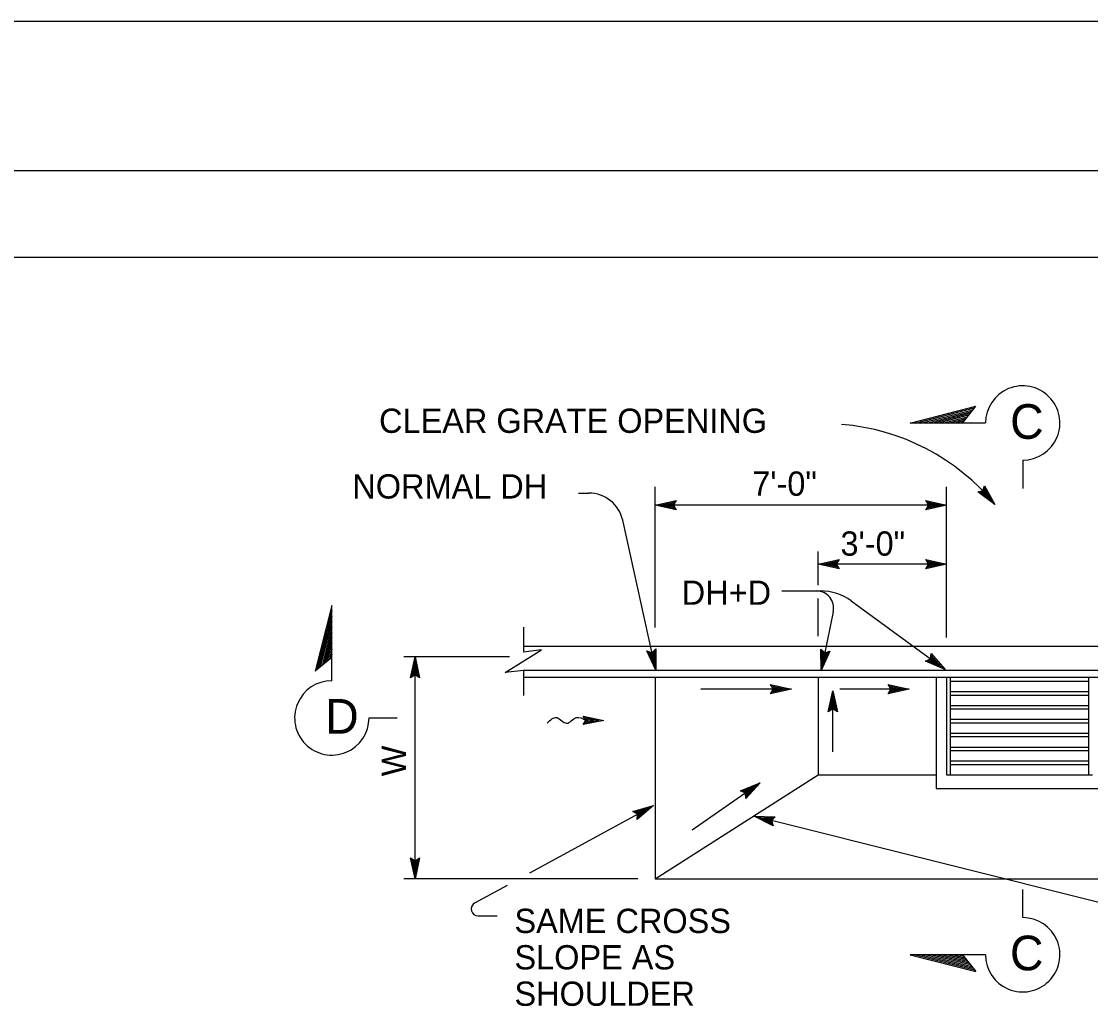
# Model space of a CAD drawing. Extents: x -894 to 866, y -472 to 714.
# Drawn here: x -277.2 to 31, y 428.8 to 713.6 of the extents above; entities that cross this region are included whole.
import ezdxf

# ---------------------------------------------------------------- set-up
doc = ezdxf.new("R2010")
doc.units = 0
for name, color, linetype in [('border_PLOTTING-ELEMENTS', 7, 'Continuous'), ('border_rw_22x34_Cut_Lines', 7, 'Continuous'), ('border_SHEET', 7, 'Continuous'), ('df_DETAIL-anno', 7, 'Continuous'), ('df_FLOW-LINE', 7, 'Continuous'), ('mc_CURB-GUTTER', 7, 'Continuous'), ('pp_PRESENTATION', 7, 'Continuous'), ('str_Concrete-A', 7, 'Continuous'), ('str_Misc-Steel-A', 7, 'Continuous')]:
    doc.layers.add(name, color=color, linetype=linetype)

msp = doc.modelspace()

# ---------------------------------------------------------------- linework, layer by layer
at = {"layer": 'border_PLOTTING-ELEMENTS'}
for points in [[(-894.04, -472.44), (865.96, -472.44), (865.96, 713.56), (-894.04, 713.56)], [(-864.04, 670.56), (835.96, 670.56), (835.96, -429.44), (-864.04, -429.44)]]:
    msp.add_lwpolyline(points, close=True, dxfattribs=at)
at = {"layer": 'border_rw_22x34_Cut_Lines'}
msp.add_lwpolyline([(-864.04, 670.56), (835.96, 670.56), (835.96, -429.44), (-864.04, -429.44)], close=True, dxfattribs=at)
at = {"layer": 'border_SHEET'}
msp.add_line((-814.04, 645.56), (810.96, 645.56), dxfattribs=at)
at = {"layer": 'df_DETAIL-anno'}
for p, q in [((-0.01, 578.11), (0.46, 579.6)), ((0.46, 579.6), (0.46, 579.6)), ((0.46, 579.6), (3.43, 574.21)), ((-116.59, 577.51), (-113.62, 577.51)), ((-94.49, 538.74), (-94.49, 579.34)), ((-10.49, 535.85), (-10.49, 579.34)), ((-1.54, 577.83), (-0.01, 578.11)), ((3.43, 574.21), (-1.54, 577.83)), ((-1.54, 577.83), (-1.54, 577.83)), ((2.51, 575.25), (-1.11, 577.89)), ((1.6, 576.28), (-0.74, 577.99)), ((0.69, 577.32), (-0.31, 578.05)), ((0.08, 578.42), (0.69, 577.32)), ((0.23, 578.79), (1.6, 576.28)), ((0.34, 579.2), (2.52, 575.25)), ((-94.49, 573.99), (-88.49, 575.32)), ((-88.49, 572.65), (-94.49, 573.99)), ((-94.49, 573.99), (-94.49, 573.99)), ((-29.1, 573.99), (-94.49, 573.99)), ((-88.7, 573), (-93.11, 573.99)), ((-93.09, 573.99), (-88.72, 574.96)), ((-91.72, 573.98), (-88.9, 574.61)), ((-88.94, 573.36), (-91.72, 573.98)), ((-90.34, 573.98), (-89.13, 574.25)), ((-89.11, 573.71), (-90.34, 573.98)), ((-88.49, 575.32), (-89.29, 573.99)), ((-89.29, 573.99), (-88.49, 572.65)), ((-88.49, 575.32), (-88.49, 575.32)), ((-10.49, 573.99), (-29.1, 573.99)), ((-15.69, 573.99), (-16.49, 575.33)), ((-16.49, 575.33), (-16.49, 575.33)), ((-16.49, 575.33), (-10.49, 573.99)), ((-10.49, 573.99), (-16.49, 572.66)), ((-16.49, 572.66), (-15.69, 573.99)), ((-16.27, 574.97), (-11.87, 573.99)), ((-11.88, 573.98), (-16.25, 573.02)), ((-13.25, 573.99), (-16.07, 573.36)), ((-16.04, 574.61), (-13.25, 573.99)), ((-15.86, 574.26), (-14.63, 573.99)), ((-14.63, 573.99), (-15.84, 573.72)), ((-10.49, 573.99), (-10.49, 573.99)), ((3.43, 574.21), (3.43, 574.21)), ((-88.49, 572.65), (-88.49, 572.65)), ((-16.49, 572.66), (-16.49, 572.66)), ((-94.36, 526.39), (-103.85, 569.65)), ((-47.49, 550.92), (-47.49, 560.63)), ((-47.49, 557.02), (-41.49, 558.36)), ((-46.09, 557.03), (-41.72, 558)), ((-41.49, 558.36), (-42.29, 557.02)), ((-41.49, 558.36), (-41.49, 558.36)), ((-15.69, 557.02), (-16.49, 558.37)), ((-16.49, 558.37), (-16.49, 558.37)), ((-16.49, 558.37), (-10.49, 557.02)), ((-16.27, 558.01), (-11.87, 557.03)), ((-41.49, 555.69), (-47.49, 557.02)), ((-47.49, 557.02), (-47.49, 557.02)), ((-16.59, 557.02), (-47.49, 557.02)), ((-41.7, 556.04), (-46.11, 557.02)), ((-44.72, 557.02), (-41.9, 557.65)), ((-41.94, 556.4), (-44.72, 557.02)), ((-43.34, 557.02), (-42.13, 557.29)), ((-42.11, 556.75), (-43.34, 557.02)), ((-42.29, 557.02), (-41.49, 555.69)), ((-41.49, 555.69), (-41.49, 555.69)), ((-10.49, 557.02), (-16.91, 557.02)), ((-10.49, 557.02), (-16.49, 555.7)), ((-16.49, 555.7), (-15.69, 557.02)), ((-16.49, 555.7), (-16.49, 555.7)), ((-11.88, 557.02), (-16.25, 556.05)), ((-13.25, 557.03), (-16.07, 556.4)), ((-16.04, 557.65), (-13.25, 557.03)), ((-15.86, 557.3), (-14.63, 557.03)), ((-14.63, 557.03), (-15.84, 556.76)), ((-10.49, 557.02), (-10.49, 557.02)), ((-57.98, 549.28), (-46.84, 549.28)), ((-47.49, 536.26), (-47.49, 547.14)), ((-37.99, 546.39), (-10.91, 526.59)), ((-43.17, 543.27), (-46.64, 526.33)), ((-136.51, 530.26), (-166.96, 530.26)), ((-165.08, 524.26), (-163.74, 530.26)), ((-163.74, 530.26), (-163.74, 530.26)), ((-163.74, 530.26), (-162.41, 524.26)), ((-163.74, 466.27), (-163.74, 530.26)), ((-94.36, 526.39), (-96.95, 531.97)), ((-96.95, 531.97), (-96.95, 531.97)), ((-96.95, 531.97), (-95.48, 531.47)), ((-94.66, 527.75), (-96.55, 531.82)), ((-94.95, 529.09), (-96.17, 531.72)), ((-95.25, 530.44), (-95.77, 531.56)), ((-95.48, 531.47), (-94.34, 532.54)), ((-95.24, 531.7), (-95.25, 530.44)), ((-94.94, 531.95), (-94.95, 529.09)), ((-94.64, 532.25), (-94.66, 527.74)), ((-94.34, 532.54), (-94.36, 526.39)), ((-94.34, 532.54), (-94.34, 532.54)), ((-46.64, 526.33), (-46.74, 532.47)), ((-46.74, 532.47), (-46.74, 532.47)), ((-46.74, 532.47), (-45.6, 531.42)), ((-44.12, 531.94), (-46.64, 526.33)), ((-46.36, 527.69), (-46.43, 532.17)), ((-44.51, 531.8), (-46.36, 527.68)), ((-46.08, 529.03), (-46.13, 531.93)), ((-44.91, 531.64), (-46.08, 529.03)), ((-45.8, 530.39), (-45.82, 531.62)), ((-45.29, 531.54), (-45.8, 530.39)), ((-45.6, 531.42), (-44.12, 531.94)), ((-44.12, 531.94), (-44.12, 531.94)), ((-15.11, 529.66), (-14.96, 531.21)), ((-15.02, 530.37), (-13.14, 528.22)), ((-15, 530.8), (-12.02, 527.4)), ((-14.96, 531.21), (-14.96, 531.21)), ((-14.96, 531.21), (-10.91, 526.59)), ((-164.72, 524.48), (-163.74, 528.88)), ((-164.36, 524.72), (-163.74, 527.5)), ((-163.74, 528.87), (-162.77, 524.5)), ((-163.74, 527.5), (-163.11, 524.68)), ((-16.54, 529.06), (-15.11, 529.66)), ((-10.91, 526.59), (-16.54, 529.06)), ((-16.54, 529.06), (-16.54, 529.06)), ((-12.03, 527.41), (-16.14, 529.21)), ((-13.14, 528.22), (-15.79, 529.38)), ((-14.25, 529.04), (-15.39, 529.53)), ((-15.08, 529.98), (-14.25, 529.04)), ((-163.74, 525.06), (-165.08, 524.26)), ((-165.08, 524.26), (-165.08, 524.26)), ((-164.02, 524.89), (-163.74, 526.12)), ((-163.74, 526.12), (-163.47, 524.91)), ((-162.41, 524.26), (-163.74, 525.06)), ((-162.41, 524.26), (-162.41, 524.26)), ((-94.36, 526.39), (-94.36, 526.39)), ((-46.64, 526.33), (-46.64, 526.33)), ((-10.91, 526.59), (-10.91, 526.59)), ((-130.67, 467.93), (-95.02, 487.4)), ((-100.93, 485.7), (-95.02, 487.4)), ((-100.93, 485.7), (-95.02, 487.4)), ((-95.02, 487.4), (-99.65, 483.36)), ((-95.02, 487.4), (-99.65, 483.36)), ((-95.02, 487.4), (-95.02, 487.4)), ((-95.02, 487.4), (-95.02, 487.4)), ((-99.59, 484.91), (-100.93, 485.7)), ((-100.93, 485.7), (-100.93, 485.7)), ((-99.59, 484.91), (-100.93, 485.7)), ((-100.93, 485.7), (-100.93, 485.7)), ((-100.57, 485.49), (-96.23, 486.74)), ((-100.57, 485.49), (-96.23, 486.74)), ((-100.19, 485.29), (-97.45, 486.08)), ((-100.19, 485.29), (-97.45, 486.08)), ((-99.87, 485.07), (-98.66, 485.42)), ((-99.87, 485.07), (-98.66, 485.42)), ((-99.65, 483.36), (-99.59, 484.91)), ((-99.65, 483.36), (-99.59, 484.91)), ((-97.45, 486.08), (-99.63, 484.18)), ((-97.45, 486.08), (-99.63, 484.18)), ((-96.24, 486.73), (-99.62, 483.79)), ((-96.24, 486.73), (-99.62, 483.79)), ((-98.66, 485.42), (-99.59, 484.6)), ((-98.66, 485.42), (-99.59, 484.6)), ((47.77, 455.83), (-66.01, 484.3)), ((-60.52, 481.54), (-66.01, 484.3)), ((-66.01, 484.3), (-66.01, 484.3)), ((-66.01, 484.3), (-59.87, 484.13)), ((-60.64, 481.94), (-64.67, 483.96)), ((-64.66, 483.96), (-60.18, 483.84)), ((-59.87, 484.13), (-60.97, 483.03)), ((-59.87, 484.13), (-59.87, 484.13)), ((-99.65, 483.36), (-99.65, 483.36)), ((-99.65, 483.36), (-99.65, 483.36)), ((-60.78, 482.34), (-63.33, 483.62)), ((-63.33, 483.62), (-60.44, 483.55)), ((-60.87, 482.72), (-61.99, 483.29)), ((-61.99, 483.29), (-60.75, 483.25)), ((-60.97, 483.03), (-60.52, 481.54)), ((-60.52, 481.54), (-60.52, 481.54)), ((-163.74, 466.27), (-165.07, 472.27)), ((-165.07, 472.27), (-165.07, 472.27)), ((-165.07, 472.27), (-163.74, 471.47)), ((-163.74, 467.66), (-164.71, 472.03)), ((-163.74, 469.03), (-164.36, 471.85)), ((-163.74, 470.41), (-164, 471.62)), ((-163.74, 471.47), (-162.4, 472.27)), ((-162.4, 472.27), (-163.74, 466.27)), ((-162.75, 472.05), (-163.74, 467.64)), ((-163.11, 471.81), (-163.74, 469.03)), ((-163.46, 471.64), (-163.74, 470.41)), ((-162.4, 472.27), (-162.4, 472.27)), ((-99.54, 466.27), (-166.96, 466.27)), ((-163.74, 466.27), (-163.74, 466.27)), ((-146.48, 459.3), (-137.06, 464.44)), ((-145.52, 455.55), (-140.1, 455.55))]:
    msp.add_line(p, q, dxfattribs=at)
for centre, radius, start, end in [((-45.79, 533.82), 63.67, 39.3774, 85.4735), ((-113.62, 567.51), 10, 12.3738, 90), ((-48.07, 544.28), 5, 348.44, 90), ((-46.84, 534.28), 15, 53.8297, 90), ((-145.52, 457.55), 2, 118.6378, 270)]:
    msp.add_arc(centre, radius, start, end, dxfattribs=at)
at = {"layer": 'df_FLOW-LINE'}
for p, q in [((-115.26, 513.13), (-109.26, 511.93)), ((-114.46, 511.93), (-115.26, 513.13)), ((-109.26, 511.93), (-115.26, 510.73)), ((-115.26, 510.73), (-114.46, 511.93)), ((-115.02, 512.77), (-110.79, 511.93)), ((-110.79, 511.93), (-115.01, 511.08)), ((-114.79, 512.42), (-112.32, 511.93)), ((-112.32, 511.93), (-114.78, 511.43)), ((-114.55, 512.07), (-113.85, 511.93)), ((-113.85, 511.93), (-114.53, 511.79)), ((-114.46, 511.93), (-114.46, 511.93)), ((-109.26, 511.93), (-109.26, 511.93)), ((-115.26, 510.73), (-115.26, 510.73))]:
    msp.add_line(p, q, dxfattribs=at)
msp.add_spline([(-125.66, 511.13), (-122.86, 512.73), (-120.06, 511.13), (-117.26, 512.73), (-114.46, 511.93)], degree=3, dxfattribs=at)
at = {"layer": 'mc_CURB-GUTTER'}
for p, q in [((-132.48, 538.84), (-132.48, 531.62)), ((153.51, 533.29), (-132.49, 533.29)), ((149.26, 526.29), (-132.54, 526.29)), ((153.46, 524.29), (-132.54, 524.29)), ((-132.48, 526.37), (-132.48, 519.16))]:
    msp.add_line(p, q, dxfattribs=at)
msp.add_lwpolyline([(-132.48, 526.37), (-137.73, 525.72), (-127.23, 532.28), (-132.48, 531.62)], dxfattribs=at)
at = {"layer": 'pp_PRESENTATION'}
for p, q in [((-20.99, 597.71), (-2.04, 602.55)), ((-19.44, 597.71), (-2.45, 602.05)), ((-17.88, 597.71), (-2.85, 601.55)), ((-16.32, 597.71), (-3.26, 601.04)), ((-5.96, 597.71), (-2.04, 602.55)), ((-14.76, 597.71), (-3.67, 600.54)), ((-13.2, 597.71), (-4.07, 600.04)), ((-11.64, 597.71), (-4.48, 599.54)), ((-10.08, 597.71), (-4.88, 599.04)), ((-8.53, 597.71), (-5.29, 598.54)), ((-6.97, 597.71), (-5.69, 598.04)), ((0.71, 597.71), (-20.99, 597.71)), ((11.43, 587), (11.43, 578.85)), ((-187.71, 545.08), (-192.54, 526.13)), ((-187.71, 543.52), (-192.04, 526.54)), ((-187.71, 523.38), (-187.71, 545.08)), ((-187.71, 541.97), (-191.54, 526.95)), ((-187.71, 540.41), (-191.04, 527.35)), ((-187.71, 538.85), (-190.54, 527.76)), ((-187.71, 537.29), (-190.04, 528.16)), ((-187.71, 535.73), (-189.54, 528.57)), ((-187.71, 534.18), (-189.03, 528.97)), ((-187.71, 532.62), (-188.53, 529.38)), ((-187.71, 531.06), (-188.03, 529.78)), ((-187.71, 530.05), (-192.54, 526.13)), ((-55.23, 520.95), (-81.33, 520.95)), ((-60.43, 520.95), (-61.23, 522.29)), ((-61.23, 522.29), (-61.23, 522.29)), ((-61.23, 522.29), (-55.23, 520.95)), ((-55.23, 520.95), (-61.23, 519.62)), ((-61.23, 519.62), (-60.43, 520.95)), ((-61.02, 521.93), (-56.61, 520.95)), ((-56.62, 520.94), (-61, 519.98)), ((-58, 520.95), (-60.82, 520.32)), ((-60.78, 521.57), (-58, 520.95)), ((-60.61, 521.23), (-59.38, 520.95)), ((-59.38, 520.95), (-60.59, 520.68)), ((-55.23, 520.95), (-55.23, 520.95)), ((-21.31, 520.95), (-41.32, 520.95)), ((-26.51, 520.95), (-27.31, 522.29)), ((-27.31, 522.29), (-27.31, 522.29)), ((-27.31, 522.29), (-21.31, 520.95)), ((-21.31, 520.95), (-27.31, 519.62)), ((-27.31, 519.62), (-26.51, 520.95)), ((-27.09, 521.93), (-22.69, 520.95)), ((-22.7, 520.94), (-27.07, 519.98)), ((-24.07, 520.95), (-26.9, 520.32)), ((-26.86, 521.57), (-24.07, 520.95)), ((-26.68, 521.23), (-25.45, 520.95)), ((-25.45, 520.95), (-26.66, 520.68)), ((-21.31, 520.95), (-21.31, 520.95)), ((-61.23, 519.62), (-61.23, 519.62)), ((-44.61, 514.44), (-43.27, 520.44)), ((-44.25, 514.66), (-43.27, 519.06)), ((-43.27, 502.83), (-43.27, 520.44)), ((-43.27, 520.44), (-43.27, 520.44)), ((-43.27, 520.44), (-41.94, 514.44)), ((-43.26, 519.05), (-42.3, 514.67)), ((-27.31, 519.62), (-27.31, 519.62)), ((-43.27, 515.24), (-44.61, 514.44)), ((-43.89, 514.89), (-43.27, 517.68)), ((-43.55, 515.07), (-43.27, 516.29)), ((-43.27, 517.68), (-42.64, 514.85)), ((-43.27, 516.29), (-43, 515.09)), ((-41.94, 514.44), (-43.27, 515.24)), ((-176.99, 512.66), (-168.84, 512.66)), ((-44.61, 514.44), (-44.61, 514.44)), ((-41.94, 514.44), (-41.94, 514.44)), ((-64.25, 493.97), (-83.85, 480.25)), ((-69.94, 491.63), (-64.25, 493.97)), ((-69.56, 491.46), (-65.39, 493.18)), ((-65.39, 493.17), (-68.42, 489.87)), ((-64.25, 493.97), (-68.41, 489.44)), ((-64.25, 493.97), (-64.25, 493.97)), ((-68.51, 490.99), (-69.94, 491.63)), ((-69.94, 491.63), (-69.94, 491.63)), ((-69.16, 491.3), (-66.52, 492.39)), ((-68.82, 491.12), (-67.65, 491.6)), ((-68.41, 489.44), (-68.51, 490.99)), ((-67.65, 491.6), (-68.49, 490.69)), ((-66.52, 492.39), (-68.47, 490.26)), ((-68.41, 489.44), (-68.41, 489.44)), ((11.43, 455.04), (11.43, 463.19)), ((-20.99, 444.33), (-2.04, 439.49)), ((0.71, 444.33), (-20.99, 444.33)), ((-19.43, 444.33), (-2.45, 440)), ((-17.88, 444.33), (-2.85, 440.5)), ((-16.32, 444.33), (-3.26, 441)), ((-14.76, 444.33), (-3.67, 441.5)), ((-13.2, 444.33), (-4.07, 442)), ((-11.64, 444.33), (-4.48, 442.5)), ((-10.08, 444.33), (-4.88, 443)), ((-8.53, 444.33), (-5.29, 443.5)), ((-6.97, 444.33), (-5.69, 444)), ((-5.96, 444.33), (-2.04, 439.49))]:
    msp.add_line(p, q, dxfattribs=at)
for centre, start, end in [((11.43, 597.72), 269.9995, 180), ((-187.71, 512.66), 90, 0.0005), ((11.43, 444.33), 180, 90.0005)]:
    msp.add_arc(centre, 10.72, start, end, dxfattribs=at)
at = {"layer": 'str_Concrete-A'}
for p, q in [((-94.49, 524.29), (-94.49, 466.27)), ((-47.49, 524.29), (-47.49, 496.26)), ((-13.49, 524.29), (-13.49, 492.26)), ((-94.49, 466.27), (-47.49, 496.26)), ((-47.49, 496.26), (-13.48, 496.26)), ((-13.49, 492.26), (34.51, 492.26)), ((-94.49, 466.27), (115.51, 466.27))]:
    msp.add_line(p, q, dxfattribs=at)
at = {"layer": 'str_Misc-Steel-A'}
for p, q in [((-10.49, 524.29), (-10.49, 496.26)), ((-9.49, 524.29), (-9.49, 496.26)), ((30.51, 496.26), (30.51, 524.29)), ((-9.49, 523.26), (30.51, 523.26)), ((-9.49, 520.26), (30.51, 520.26)), ((-9.49, 519.26), (30.51, 519.26)), ((-9.49, 516.26), (30.51, 516.26)), ((-9.49, 515.26), (30.51, 515.26)), ((-9.49, 512.26), (30.51, 512.26)), ((-9.49, 511.26), (30.51, 511.26)), ((-9.49, 508.26), (30.51, 508.26)), ((-9.49, 507.26), (30.51, 507.26)), ((-9.49, 504.26), (30.44, 504.26)), ((-9.49, 503.26), (30.51, 503.26)), ((-9.49, 500.26), (30.51, 500.26)), ((-10.49, 496.26), (31.51, 496.26)), ((-9.49, 499.26), (30.51, 499.26))]:
    msp.add_line(p, q, dxfattribs=at)

# ---------------------------------------------------------------- texts
at = {"layer": 'df_DETAIL-anno'}
for s, p in [('CLEAR GRATE OPENING', (-174.1, 594.87)), ('NORMAL DH', (-181.8, 575.93)), ('7\'-0"', (-66.53, 576.73)), ('3\'-0"', (-41.09, 559.45)), ('DH+D', (-86.85, 545.28)), ('SAME CROSS', (-135.07, 450.61)), ('SLOPE AS', (-135.07, 440.11)), ('SHOULDER', (-135.07, 429.61))]:
    msp.add_text(s, height=7, dxfattribs=at).set_placement(p)
msp.add_text('W', height=7, rotation=90, dxfattribs=at).set_placement((-166.33, 495.83))
at = {"layer": 'pp_PRESENTATION'}
for s, p in [('C', (7.81, 593.15)), ('D', (-189.62, 508.11)), ('C', (7.77, 439.85))]:
    msp.add_text(s, height=10, dxfattribs=at).set_placement(p)

doc.saveas('drawing.dxf')
